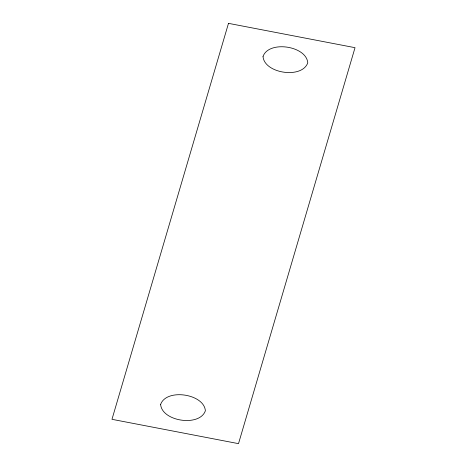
<?xml version="1.0" encoding="UTF-8"?>
<svg xmlns="http://www.w3.org/2000/svg" width="467" height="467" viewBox="0 0 467 467"><rect width="100%" height="100%" fill="white"/><g stroke="black" fill="none" stroke-linecap="round" stroke-linejoin="round"><path stroke-width="0.7" d="M160.63 404.445C161.915 421.462 199.701 427.124 205.375 410.773C204.097 393.757 166.31 388.1 160.63 404.445M263.02 56.495C264.299 73.512 302.085 79.168 307.759 62.823C306.48 45.807 268.694 40.144 263.02 56.495M228.491 23.35L111.975 419.319L238.509 443.65L355.025 47.681L228.491 23.35"/></g></svg>
